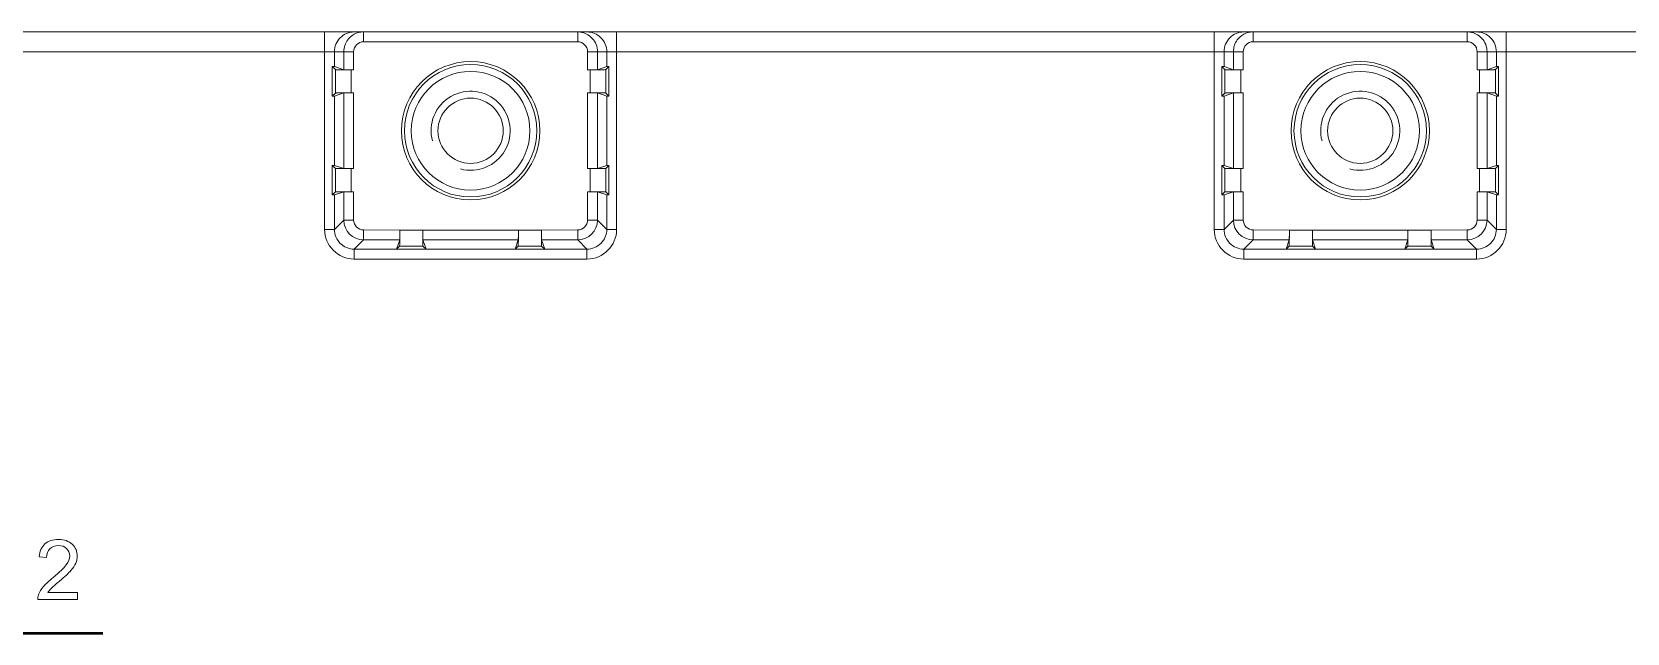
# Model space of a CAD drawing. Header units: millimetres. Extents: x 33157 to 59611, y -29750 to 1750.
# Drawn here: x 54965.8 to 55046.5, y 344.3 to 374.7 of the extents above; entities that cross this region are included whole.
import ezdxf

# ---------------------------------------------------------------- set-up
doc = ezdxf.new("R2010")
doc.units = ezdxf.units.MM
doc.layers.add('layer 1', color=7, linetype='Continuous', lineweight=18)

msp = doc.modelspace()

# ---------------------------------------------------------------- linework, layer by layer
at = {"layer": 'layer 1', "lineweight": 9}
for p, q in [((54980.618, 374.666), (54980.618, 364.678)), ((54982.59, 374.666), (54982.59, 374.166)), ((54993.42, 374.666), (54993.42, 374.166)), ((54995.392, 374.666), (54995.392, 364.678)), ((55025.618, 374.666), (55025.618, 364.678)), ((55027.59, 374.666), (55027.59, 374.166)), ((55038.42, 374.666), (55038.42, 374.166)), ((55040.392, 374.666), (55040.392, 364.678)), ((54981.118, 373.666), (54981.118, 372.912)), ((54981.59, 373.666), (54981.59, 372.754)), ((54982.089, 373.666), (54982.089, 372.75)), ((54993.92, 373.666), (54993.92, 372.75)), ((54994.42, 373.666), (54994.42, 372.754)), ((54994.892, 373.666), (54994.892, 372.912)), ((55026.118, 373.666), (55026.118, 372.912)), ((55026.59, 373.666), (55026.59, 372.754)), ((55027.089, 373.666), (55027.089, 372.75)), ((55038.92, 373.666), (55038.92, 372.75)), ((55039.42, 373.666), (55039.42, 372.754)), ((55039.892, 373.666), (55039.892, 372.912)), ((54981.006, 372.914), (54981.006, 371.418)), ((54995.003, 372.914), (54995.003, 371.418)), ((55026.006, 372.914), (55026.006, 371.418)), ((55040.003, 372.914), (55040.003, 371.418)), ((54981.164, 372.757), (54981.164, 371.575)), ((54981.964, 372.75), (54981.964, 371.582)), ((54994.046, 372.75), (54994.046, 371.582)), ((54994.846, 372.757), (54994.846, 371.575)), ((55026.164, 372.757), (55026.164, 371.575)), ((55026.964, 372.75), (55026.964, 371.582)), ((55039.046, 372.75), (55039.046, 371.582)), ((55039.846, 372.757), (55039.846, 371.575)), ((54981.118, 371.42), (54981.118, 367.912)), ((54981.59, 371.578), (54981.59, 367.754)), ((54982.089, 371.582), (54982.089, 367.75)), ((54993.92, 371.582), (54993.92, 367.75)), ((54994.42, 371.578), (54994.42, 367.754)), ((54994.892, 371.42), (54994.892, 367.912)), ((55026.118, 371.42), (55026.118, 367.912)), ((55026.59, 371.578), (55026.59, 367.754)), ((55027.089, 371.582), (55027.089, 367.75)), ((55038.92, 371.582), (55038.92, 367.75)), ((55039.42, 371.578), (55039.42, 367.754)), ((55039.892, 371.42), (55039.892, 367.912)), ((54981.006, 367.914), (54981.006, 366.418)), ((54981.164, 367.757), (54981.164, 366.575)), ((54981.964, 367.75), (54981.964, 366.582)), ((54994.046, 367.75), (54994.046, 366.582)), ((54994.846, 367.757), (54994.846, 366.575)), ((54995.003, 367.914), (54995.003, 366.418)), ((55026.006, 367.914), (55026.006, 366.418)), ((55026.164, 367.757), (55026.164, 366.575)), ((55026.964, 367.75), (55026.964, 366.582)), ((55039.046, 367.75), (55039.046, 366.582)), ((55039.846, 367.757), (55039.846, 366.575)), ((55040.003, 367.914), (55040.003, 366.418)), ((54981.118, 366.42), (54981.118, 364.678)), ((54981.59, 366.578), (54981.59, 365.15)), ((54982.089, 366.582), (54982.089, 365.15)), ((54993.92, 366.582), (54993.92, 365.15)), ((54994.42, 366.578), (54994.42, 365.15)), ((54994.892, 366.42), (54994.892, 364.678)), ((55026.118, 366.42), (55026.118, 364.678)), ((55026.59, 366.578), (55026.59, 365.15)), ((55027.089, 366.582), (55027.089, 365.15)), ((55038.92, 366.582), (55038.92, 365.15)), ((55039.42, 366.578), (55039.42, 365.15)), ((55039.892, 366.42), (55039.892, 364.678)), ((54982.589, 364.651), (54982.589, 364.151)), ((54993.42, 364.651), (54993.42, 364.151)), ((55027.589, 364.651), (55027.589, 364.151)), ((55038.42, 364.651), (55038.42, 364.151)), ((54982.117, 363.679), (54982.117, 363.179)), ((54993.892, 363.679), (54993.892, 363.179)), ((55027.117, 363.679), (55027.117, 363.179)), ((55038.892, 363.679), (55038.892, 363.179))]:
    msp.add_line(p, q, dxfattribs=at)
for points in [[(54903.505, 374.666), (54903.505, 374.666), (55189.504, 374.666), (55189.504, 374.666)], [(54982.117, 374.666), (54981.852, 374.666), (54981.598, 374.561), (54981.41, 374.373)], [(54982.33, 374.632), (54982.179, 374.591), (54982.034, 374.512), (54981.917, 374.406)], [(54982.59, 374.666), (54982.502, 374.666), (54982.415, 374.654), (54982.33, 374.632)], [(54993.475, 374.665), (54993.456, 374.666), (54993.438, 374.666), (54993.42, 374.666)], [(54993.637, 374.642), (54993.584, 374.654), (54993.529, 374.662), (54993.475, 374.665)], [(54994.018, 374.467), (54993.906, 374.551), (54993.773, 374.612), (54993.637, 374.642)], [(54994.599, 374.373), (54994.412, 374.561), (54994.158, 374.666), (54993.892, 374.666)], [(54994.16, 374.338), (54994.117, 374.386), (54994.07, 374.429), (54994.018, 374.467)], [(55027.117, 374.666), (55026.852, 374.666), (55026.598, 374.561), (55026.41, 374.373)], [(55027.33, 374.632), (55027.179, 374.591), (55027.034, 374.512), (55026.917, 374.406)], [(55027.59, 374.666), (55027.502, 374.666), (55027.415, 374.654), (55027.33, 374.632)], [(55038.475, 374.665), (55038.456, 374.666), (55038.438, 374.666), (55038.42, 374.666)], [(55038.637, 374.642), (55038.584, 374.654), (55038.529, 374.662), (55038.475, 374.665)], [(55039.018, 374.467), (55038.906, 374.551), (55038.773, 374.612), (55038.637, 374.642)], [(55039.599, 374.373), (55039.412, 374.561), (55039.158, 374.666), (55038.892, 374.666)], [(55039.16, 374.338), (55039.117, 374.386), (55039.07, 374.429), (55039.018, 374.467)], [(54939.92, 373.666), (54939.92, 373.666), (54982.089, 373.666), (54982.089, 373.666)], [(54981.41, 374.373), (54981.223, 374.186), (54981.118, 373.931), (54981.118, 373.666)], [(54981.788, 374.264), (54981.663, 374.096), (54981.59, 373.876), (54981.59, 373.666)], [(54981.917, 374.406), (54981.87, 374.363), (54981.827, 374.316), (54981.788, 374.264)], [(54982.59, 374.166), (54982.313, 374.166), (54982.089, 373.942), (54982.089, 373.666)], [(54993.42, 374.166), (54993.42, 374.166), (54982.59, 374.166), (54982.59, 374.166)], [(54993.92, 373.666), (54993.92, 373.942), (54993.696, 374.166), (54993.42, 374.166)], [(54993.92, 373.666), (54993.92, 373.666), (55027.089, 373.666), (55027.089, 373.666)], [(54994.42, 373.666), (54994.42, 373.915), (54994.327, 374.154), (54994.16, 374.338)], [(54994.892, 373.666), (54994.892, 373.931), (54994.787, 374.186), (54994.599, 374.373)], [(55026.41, 374.373), (55026.223, 374.186), (55026.118, 373.931), (55026.118, 373.666)], [(55026.788, 374.264), (55026.663, 374.096), (55026.59, 373.876), (55026.59, 373.666)], [(55026.917, 374.406), (55026.87, 374.363), (55026.827, 374.316), (55026.788, 374.264)], [(55027.59, 374.166), (55027.313, 374.166), (55027.089, 373.942), (55027.089, 373.666)], [(55038.42, 374.166), (55038.42, 374.166), (55027.59, 374.166), (55027.59, 374.166)], [(55038.92, 373.666), (55038.92, 373.942), (55038.696, 374.166), (55038.42, 374.166)], [(55038.92, 373.666), (55038.92, 373.666), (55072.089, 373.666), (55072.089, 373.666)], [(55039.42, 373.666), (55039.42, 373.915), (55039.327, 374.154), (55039.16, 374.338)], [(55039.892, 373.666), (55039.892, 373.931), (55039.787, 374.186), (55039.599, 374.373)], [(54981.164, 372.757), (54981.164, 372.757), (54981.006, 372.914), (54981.006, 372.914)], [(54981.118, 372.912), (54981.115, 372.913), (54981.076, 372.914), (54981.006, 372.914)], [(54981.118, 372.912), (54981.118, 372.912), (54981.59, 372.754), (54981.59, 372.754)], [(54994.892, 372.912), (54994.892, 372.912), (54994.42, 372.754), (54994.42, 372.754)], [(54994.846, 372.757), (54994.846, 372.757), (54995.003, 372.914), (54995.003, 372.914)], [(54995.003, 372.914), (54994.934, 372.914), (54994.895, 372.913), (54994.892, 372.912)], [(55026.164, 372.757), (55026.164, 372.757), (55026.006, 372.914), (55026.006, 372.914)], [(55026.118, 372.912), (55026.115, 372.913), (55026.076, 372.914), (55026.006, 372.914)], [(55026.118, 372.912), (55026.118, 372.912), (55026.59, 372.754), (55026.59, 372.754)], [(55039.892, 372.912), (55039.892, 372.912), (55039.42, 372.754), (55039.42, 372.754)], [(55039.846, 372.757), (55039.846, 372.757), (55040.003, 372.914), (55040.003, 372.914)], [(55040.003, 372.914), (55039.934, 372.914), (55039.895, 372.913), (55039.892, 372.912)], [(54981.164, 372.757), (54981.168, 372.753), (54981.525, 372.75), (54981.964, 372.75)], [(54981.59, 372.754), (54981.597, 372.752), (54981.818, 372.75), (54982.089, 372.75)], [(54982.089, 372.75), (54982.089, 372.75), (54981.964, 372.75), (54981.964, 372.75)], [(54993.92, 372.75), (54993.92, 372.75), (54994.046, 372.75), (54994.046, 372.75)], [(55026.164, 372.757), (55026.168, 372.753), (55026.525, 372.75), (55026.964, 372.75)], [(55026.59, 372.754), (55026.597, 372.752), (55026.818, 372.75), (55027.089, 372.75)], [(55027.089, 372.75), (55027.089, 372.75), (55026.964, 372.75), (55026.964, 372.75)], [(55038.92, 372.75), (55038.92, 372.75), (55039.046, 372.75), (55039.046, 372.75)], [(54981.164, 371.575), (54981.164, 371.575), (54981.006, 371.418), (54981.006, 371.418)], [(54981.006, 371.418), (54981.076, 371.418), (54981.115, 371.419), (54981.118, 371.42)], [(54981.118, 371.42), (54981.118, 371.42), (54981.59, 371.578), (54981.59, 371.578)], [(54982.089, 371.582), (54982.089, 371.582), (54981.964, 371.582), (54981.964, 371.582)], [(54993.92, 371.582), (54993.92, 371.582), (54994.046, 371.582), (54994.046, 371.582)], [(54994.42, 371.578), (54994.413, 371.58), (54994.191, 371.582), (54993.92, 371.582)], [(54994.846, 371.575), (54994.842, 371.579), (54994.485, 371.582), (54994.046, 371.582)], [(54994.892, 371.42), (54994.892, 371.42), (54994.42, 371.578), (54994.42, 371.578)], [(54994.846, 371.575), (54994.846, 371.575), (54995.003, 371.418), (54995.003, 371.418)], [(54994.892, 371.42), (54994.895, 371.419), (54994.934, 371.418), (54995.003, 371.418)], [(55026.164, 371.575), (55026.164, 371.575), (55026.006, 371.418), (55026.006, 371.418)], [(55026.006, 371.418), (55026.076, 371.418), (55026.115, 371.419), (55026.118, 371.42)], [(55026.118, 371.42), (55026.118, 371.42), (55026.59, 371.578), (55026.59, 371.578)], [(55027.089, 371.582), (55027.089, 371.582), (55026.964, 371.582), (55026.964, 371.582)], [(55038.92, 371.582), (55038.92, 371.582), (55039.046, 371.582), (55039.046, 371.582)], [(55039.42, 371.578), (55039.413, 371.58), (55039.191, 371.582), (55038.92, 371.582)], [(55039.846, 371.575), (55039.842, 371.579), (55039.485, 371.582), (55039.046, 371.582)], [(55039.892, 371.42), (55039.892, 371.42), (55039.42, 371.578), (55039.42, 371.578)], [(55039.846, 371.575), (55039.846, 371.575), (55040.003, 371.418), (55040.003, 371.418)], [(55039.892, 371.42), (55039.895, 371.419), (55039.934, 371.418), (55040.003, 371.418)], [(54981.164, 367.757), (54981.164, 367.757), (54981.006, 367.914), (54981.006, 367.914)], [(54981.118, 367.912), (54981.115, 367.913), (54981.076, 367.914), (54981.006, 367.914)], [(54981.118, 367.912), (54981.118, 367.912), (54981.59, 367.754), (54981.59, 367.754)], [(54981.164, 367.757), (54981.168, 367.753), (54981.525, 367.75), (54981.964, 367.75)], [(54981.59, 367.754), (54981.597, 367.752), (54981.818, 367.75), (54982.089, 367.75)], [(54982.089, 367.75), (54982.089, 367.75), (54981.964, 367.75), (54981.964, 367.75)], [(54993.92, 367.75), (54993.92, 367.75), (54994.046, 367.75), (54994.046, 367.75)], [(54994.892, 367.912), (54994.892, 367.912), (54994.42, 367.754), (54994.42, 367.754)], [(54994.846, 367.757), (54994.846, 367.757), (54995.003, 367.914), (54995.003, 367.914)], [(54995.003, 367.914), (54994.934, 367.914), (54994.895, 367.913), (54994.892, 367.912)], [(55026.164, 367.757), (55026.164, 367.757), (55026.006, 367.914), (55026.006, 367.914)], [(55026.118, 367.912), (55026.115, 367.913), (55026.076, 367.914), (55026.006, 367.914)], [(55026.118, 367.912), (55026.118, 367.912), (55026.59, 367.754), (55026.59, 367.754)], [(55026.164, 367.757), (55026.168, 367.753), (55026.525, 367.75), (55026.964, 367.75)], [(55026.59, 367.754), (55026.597, 367.752), (55026.818, 367.75), (55027.089, 367.75)], [(55027.089, 367.75), (55027.089, 367.75), (55026.964, 367.75), (55026.964, 367.75)], [(55038.92, 367.75), (55038.92, 367.75), (55039.046, 367.75), (55039.046, 367.75)], [(55039.892, 367.912), (55039.892, 367.912), (55039.42, 367.754), (55039.42, 367.754)], [(55039.846, 367.757), (55039.846, 367.757), (55040.003, 367.914), (55040.003, 367.914)], [(55040.003, 367.914), (55039.934, 367.914), (55039.895, 367.913), (55039.892, 367.912)], [(54981.164, 366.575), (54981.164, 366.575), (54981.006, 366.418), (54981.006, 366.418)], [(54981.006, 366.418), (54981.076, 366.418), (54981.115, 366.419), (54981.118, 366.42)], [(54981.118, 366.42), (54981.118, 366.42), (54981.59, 366.578), (54981.59, 366.578)], [(54982.089, 366.582), (54982.089, 366.582), (54981.964, 366.582), (54981.964, 366.582)], [(54993.92, 366.582), (54993.92, 366.582), (54994.046, 366.582), (54994.046, 366.582)], [(54994.42, 366.578), (54994.413, 366.58), (54994.191, 366.582), (54993.92, 366.582)], [(54994.846, 366.575), (54994.842, 366.579), (54994.485, 366.582), (54994.046, 366.582)], [(54994.892, 366.42), (54994.892, 366.42), (54994.42, 366.578), (54994.42, 366.578)], [(54994.846, 366.575), (54994.846, 366.575), (54995.003, 366.418), (54995.003, 366.418)], [(54994.892, 366.42), (54994.895, 366.419), (54994.934, 366.418), (54995.003, 366.418)], [(55026.164, 366.575), (55026.164, 366.575), (55026.006, 366.418), (55026.006, 366.418)], [(55026.006, 366.418), (55026.076, 366.418), (55026.115, 366.419), (55026.118, 366.42)], [(55026.118, 366.42), (55026.118, 366.42), (55026.59, 366.578), (55026.59, 366.578)], [(55027.089, 366.582), (55027.089, 366.582), (55026.964, 366.582), (55026.964, 366.582)], [(55038.92, 366.582), (55038.92, 366.582), (55039.046, 366.582), (55039.046, 366.582)], [(55039.42, 366.578), (55039.413, 366.58), (55039.191, 366.582), (55038.92, 366.582)], [(55039.846, 366.575), (55039.842, 366.579), (55039.485, 366.582), (55039.046, 366.582)], [(55039.892, 366.42), (55039.892, 366.42), (55039.42, 366.578), (55039.42, 366.578)], [(55039.846, 366.575), (55039.846, 366.575), (55040.003, 366.418), (55040.003, 366.418)], [(55039.892, 366.42), (55039.895, 366.419), (55039.934, 366.418), (55040.003, 366.418)], [(54981.59, 365.15), (54981.59, 365.15), (54981.118, 364.678), (54981.118, 364.678)], [(54982.089, 365.15), (54982.089, 365.15), (54981.59, 365.15), (54981.59, 365.15)], [(54981.59, 365.15), (54981.59, 364.598), (54982.037, 364.151), (54982.589, 364.151)], [(54993.42, 364.151), (54993.972, 364.151), (54994.42, 364.598), (54994.42, 365.15)], [(54993.92, 365.15), (54993.92, 365.15), (54994.42, 365.15), (54994.42, 365.15)], [(54994.42, 365.15), (54994.42, 365.15), (54994.892, 364.678), (54994.892, 364.678)], [(55026.59, 365.15), (55026.59, 365.15), (55026.118, 364.678), (55026.118, 364.678)], [(55027.089, 365.15), (55027.089, 365.15), (55026.59, 365.15), (55026.59, 365.15)], [(55026.59, 365.15), (55026.59, 364.598), (55027.037, 364.151), (55027.589, 364.151)], [(55038.42, 364.151), (55038.972, 364.151), (55039.42, 364.598), (55039.42, 365.15)], [(55038.92, 365.15), (55038.92, 365.15), (55039.42, 365.15), (55039.42, 365.15)], [(55039.42, 365.15), (55039.42, 365.15), (55039.892, 364.678), (55039.892, 364.678)], [(54980.618, 364.678), (54980.618, 364.678), (54981.118, 364.678), (54981.118, 364.678)], [(54980.618, 364.678), (54980.618, 363.85), (54981.289, 363.179), (54982.117, 363.179)], [(54982.589, 364.151), (54982.589, 364.151), (54982.117, 363.679), (54982.117, 363.679)], [(54982.589, 364.651), (54982.589, 364.651), (54984.421, 364.638), (54984.421, 364.638)], [(54982.589, 364.151), (54982.589, 364.151), (54984.416, 364.151), (54984.416, 364.151)], [(54984.259, 363.679), (54984.259, 363.679), (54984.416, 364.151), (54984.416, 364.151)], [(54984.421, 364.638), (54984.421, 364.638), (54991.589, 364.638), (54991.589, 364.638)], [(54985.593, 364.151), (54985.593, 364.151), (54990.416, 364.151), (54990.416, 364.151)], [(54985.751, 363.679), (54985.751, 363.679), (54985.593, 364.151), (54985.593, 364.151)], [(54990.259, 363.679), (54990.259, 363.679), (54990.416, 364.151), (54990.416, 364.151)], [(54991.589, 364.638), (54991.589, 364.638), (54993.42, 364.651), (54993.42, 364.651)], [(54991.593, 364.151), (54991.593, 364.151), (54993.42, 364.151), (54993.42, 364.151)], [(54991.751, 363.679), (54991.751, 363.679), (54991.593, 364.151), (54991.593, 364.151)], [(54993.42, 364.151), (54993.42, 364.151), (54993.892, 363.679), (54993.892, 363.679)], [(54993.892, 363.179), (54994.721, 363.179), (54995.392, 363.85), (54995.392, 364.678)], [(54995.392, 364.678), (54995.392, 364.678), (54994.892, 364.678), (54994.892, 364.678)], [(55025.618, 364.678), (55025.618, 364.678), (55026.118, 364.678), (55026.118, 364.678)], [(55025.618, 364.678), (55025.618, 363.85), (55026.289, 363.179), (55027.117, 363.179)], [(55027.589, 364.151), (55027.589, 364.151), (55027.117, 363.679), (55027.117, 363.679)], [(55027.589, 364.651), (55027.589, 364.651), (55029.421, 364.638), (55029.421, 364.638)], [(55027.589, 364.151), (55027.589, 364.151), (55029.416, 364.151), (55029.416, 364.151)], [(55029.259, 363.679), (55029.259, 363.679), (55029.416, 364.151), (55029.416, 364.151)], [(55029.421, 364.638), (55029.421, 364.638), (55036.589, 364.638), (55036.589, 364.638)], [(55030.593, 364.151), (55030.593, 364.151), (55035.416, 364.151), (55035.416, 364.151)], [(55030.751, 363.679), (55030.751, 363.679), (55030.593, 364.151), (55030.593, 364.151)], [(55035.259, 363.679), (55035.259, 363.679), (55035.416, 364.151), (55035.416, 364.151)], [(55036.589, 364.638), (55036.589, 364.638), (55038.42, 364.651), (55038.42, 364.651)], [(55036.593, 364.151), (55036.593, 364.151), (55038.42, 364.151), (55038.42, 364.151)], [(55036.751, 363.679), (55036.751, 363.679), (55036.593, 364.151), (55036.593, 364.151)], [(55038.42, 364.151), (55038.42, 364.151), (55038.892, 363.679), (55038.892, 363.679)], [(55038.892, 363.179), (55039.721, 363.179), (55040.392, 363.85), (55040.392, 364.678)], [(55040.392, 364.678), (55040.392, 364.678), (55039.892, 364.678), (55039.892, 364.678)], [(54982.117, 363.179), (54982.117, 363.179), (54993.892, 363.179), (54993.892, 363.179)], [(54982.117, 363.679), (54982.117, 363.679), (54984.259, 363.679), (54984.259, 363.679)], [(54984.258, 363.67), (54984.258, 363.67), (54985.751, 363.67), (54985.751, 363.67)], [(54984.414, 363.825), (54984.414, 363.825), (54984.258, 363.67), (54984.258, 363.67)], [(54984.414, 363.825), (54984.414, 363.825), (54985.596, 363.825), (54985.596, 363.825)], [(54985.596, 363.825), (54985.596, 363.825), (54985.751, 363.675), (54985.751, 363.675)], [(54985.751, 363.679), (54985.751, 363.679), (54990.259, 363.679), (54990.259, 363.679)], [(54985.751, 363.67), (54985.751, 363.67), (54985.751, 363.67), (54985.751, 363.67)], [(54990.258, 363.67), (54990.258, 363.67), (54991.751, 363.67), (54991.751, 363.67)], [(54990.414, 363.825), (54990.414, 363.825), (54990.258, 363.67), (54990.258, 363.67)], [(54990.414, 363.825), (54990.414, 363.825), (54991.596, 363.825), (54991.596, 363.825)], [(54991.596, 363.825), (54991.596, 363.825), (54991.751, 363.675), (54991.751, 363.675)], [(54991.751, 363.679), (54991.751, 363.679), (54993.892, 363.679), (54993.892, 363.679)], [(54991.751, 363.67), (54991.751, 363.67), (54991.751, 363.67), (54991.751, 363.67)], [(55027.117, 363.179), (55027.117, 363.179), (55038.892, 363.179), (55038.892, 363.179)], [(55027.117, 363.679), (55027.117, 363.679), (55029.259, 363.679), (55029.259, 363.679)], [(55029.258, 363.67), (55029.258, 363.67), (55030.751, 363.67), (55030.751, 363.67)], [(55029.414, 363.825), (55029.414, 363.825), (55029.258, 363.67), (55029.258, 363.67)], [(55029.414, 363.825), (55029.414, 363.825), (55030.596, 363.825), (55030.596, 363.825)], [(55030.596, 363.825), (55030.596, 363.825), (55030.751, 363.675), (55030.751, 363.675)], [(55030.751, 363.679), (55030.751, 363.679), (55035.259, 363.679), (55035.259, 363.679)], [(55030.751, 363.67), (55030.751, 363.67), (55030.751, 363.67), (55030.751, 363.67)], [(55035.258, 363.67), (55035.258, 363.67), (55036.751, 363.67), (55036.751, 363.67)], [(55035.414, 363.825), (55035.414, 363.825), (55035.258, 363.67), (55035.258, 363.67)], [(55035.414, 363.825), (55035.414, 363.825), (55036.596, 363.825), (55036.596, 363.825)], [(55036.596, 363.825), (55036.596, 363.825), (55036.751, 363.675), (55036.751, 363.675)], [(55036.751, 363.679), (55036.751, 363.679), (55038.892, 363.679), (55038.892, 363.679)], [(55036.751, 363.67), (55036.751, 363.67), (55036.751, 363.67), (55036.751, 363.67)]]:
    msp.add_open_spline(points, degree=3, dxfattribs=at)
for points, knots in [([(54991.505, 369.666), (54991.505, 371.599), (54989.938, 373.166), (54988.005, 373.166), (54986.072, 373.166), (54984.505, 371.599), (54984.505, 369.666), (54984.505, 367.733), (54986.072, 366.166), (54988.005, 366.166), (54989.938, 366.166), (54991.505, 367.733), (54991.505, 369.666)], [0, 0, 0, 0, 151671.598814, 151671.598814, 151671.598814, 303343.197627, 303343.197627, 303343.197627, 455014.796441, 455014.796441, 455014.796441, 606686.395254, 606686.395254, 606686.395254, 606686.395254]), ([(54991.355, 369.666), (54991.355, 371.516), (54989.855, 373.016), (54988.005, 373.016), (54986.155, 373.016), (54984.655, 371.516), (54984.655, 369.666), (54984.655, 367.816), (54986.155, 366.316), (54988.005, 366.316), (54989.855, 366.316), (54991.355, 367.816), (54991.355, 369.666)], [0, 0, 0, 0, 151672.167367, 151672.167367, 151672.167367, 303344.334734, 303344.334734, 303344.334734, 455016.502102, 455016.502102, 455016.502102, 606688.669469, 606688.669469, 606688.669469, 606688.669469]), ([(55036.505, 369.666), (55036.505, 371.599), (55034.938, 373.166), (55033.005, 373.166), (55031.072, 373.166), (55029.505, 371.599), (55029.505, 369.666), (55029.505, 367.733), (55031.072, 366.166), (55033.005, 366.166), (55034.938, 366.166), (55036.505, 367.733), (55036.505, 369.666)], [0, 0, 0, 0, 151796.146325, 151796.146325, 151796.146325, 303592.292649, 303592.292649, 303592.292649, 455388.438974, 455388.438974, 455388.438974, 607184.585298, 607184.585298, 607184.585298, 607184.585298]), ([(55036.355, 369.666), (55036.355, 371.516), (55034.855, 373.016), (55033.005, 373.016), (55031.155, 373.016), (55029.655, 371.516), (55029.655, 369.666), (55029.655, 367.816), (55031.155, 366.316), (55033.005, 366.316), (55034.855, 366.316), (55036.355, 367.816), (55036.355, 369.666)], [0, 0, 0, 0, 151796.714878, 151796.714878, 151796.714878, 303593.429755, 303593.429755, 303593.429755, 455390.144633, 455390.144633, 455390.144633, 607186.85951, 607186.85951, 607186.85951, 607186.85951]), ([(54991.005, 369.666), (54991.005, 371.323), (54989.662, 372.666), (54988.005, 372.666), (54986.348, 372.666), (54985.005, 371.323), (54985.005, 369.666), (54985.005, 368.009), (54986.348, 366.666), (54988.005, 366.666), (54989.662, 366.666), (54991.005, 368.009), (54991.005, 369.666)], [0, 0, 0, 0, 151673.49404, 151673.49404, 151673.49404, 303346.98808, 303346.98808, 303346.98808, 455020.48212, 455020.48212, 455020.48212, 606693.97616, 606693.97616, 606693.97616, 606693.97616]), ([(54994.018, 372.75), (54994.122, 372.75), (54994.227, 372.75), (54994.331, 372.751), (54994.378, 372.751), (54994.426, 372.751), (54994.473, 372.751), (54994.515, 372.751), (54994.557, 372.752), (54994.599, 372.752), (54994.633, 372.753), (54994.668, 372.753), (54994.703, 372.753), (54994.729, 372.753), (54994.755, 372.752), (54994.78, 372.754), (54994.796, 372.756), (54994.811, 372.759), (54994.829, 372.756), (54994.835, 372.755), (54994.842, 372.753), (54994.846, 372.757)], [0, 0, 0, 0, 143419.760359, 143419.760359, 143419.760359, 286839.520718, 286839.520718, 286839.520718, 430259.281077, 430259.281077, 430259.281077, 573679.041436, 573679.041436, 573679.041436, 717098.801795, 717098.801795, 717098.801795, 860518.562154, 860518.562154, 860518.562154, 1003938.322513, 1003938.322513, 1003938.322513, 1003938.322513]), ([(54994.018, 372.75), (54994.069, 372.75), (54994.12, 372.751), (54994.172, 372.751), (54994.215, 372.751), (54994.258, 372.75), (54994.301, 372.752), (54994.329, 372.753), (54994.358, 372.755), (54994.387, 372.753), (54994.398, 372.752), (54994.41, 372.751), (54994.42, 372.754)], [0, 0, 0, 0, 151697.643838, 151697.643838, 151697.643838, 303395.287676, 303395.287676, 303395.287676, 455092.931514, 455092.931514, 455092.931514, 606790.575352, 606790.575352, 606790.575352, 606790.575352]), ([(55036.005, 369.666), (55036.005, 371.323), (55034.662, 372.666), (55033.005, 372.666), (55031.348, 372.666), (55030.005, 371.323), (55030.005, 369.666), (55030.005, 368.009), (55031.348, 366.666), (55033.005, 366.666), (55034.662, 366.666), (55036.005, 368.009), (55036.005, 369.666)], [0, 0, 0, 0, 151798.041549, 151798.041549, 151798.041549, 303596.083098, 303596.083098, 303596.083098, 455394.124647, 455394.124647, 455394.124647, 607192.166196, 607192.166196, 607192.166196, 607192.166196]), ([(55039.018, 372.75), (55039.122, 372.75), (55039.227, 372.75), (55039.331, 372.751), (55039.378, 372.751), (55039.426, 372.751), (55039.473, 372.751), (55039.515, 372.751), (55039.557, 372.752), (55039.599, 372.752), (55039.633, 372.753), (55039.668, 372.753), (55039.703, 372.753), (55039.729, 372.753), (55039.755, 372.752), (55039.78, 372.754), (55039.796, 372.756), (55039.811, 372.759), (55039.829, 372.756), (55039.835, 372.755), (55039.842, 372.753), (55039.846, 372.757)], [0, 0, 0, 0, 143537.489464, 143537.489464, 143537.489464, 287074.978928, 287074.978928, 287074.978928, 430612.468392, 430612.468392, 430612.468392, 574149.957857, 574149.957857, 574149.957857, 717687.447321, 717687.447321, 717687.447321, 861224.936785, 861224.936785, 861224.936785, 1004762.426249, 1004762.426249, 1004762.426249, 1004762.426249]), ([(55039.018, 372.75), (55039.069, 372.75), (55039.12, 372.751), (55039.172, 372.751), (55039.215, 372.751), (55039.258, 372.75), (55039.301, 372.752), (55039.329, 372.753), (55039.358, 372.755), (55039.387, 372.753), (55039.398, 372.752), (55039.41, 372.751), (55039.42, 372.754)], [0, 0, 0, 0, 151822.191301, 151822.191301, 151822.191301, 303644.382601, 303644.382601, 303644.382601, 455466.573902, 455466.573902, 455466.573902, 607288.765203, 607288.765203, 607288.765203, 607288.765203]), ([(54981.991, 371.582), (54981.887, 371.582), (54981.783, 371.582), (54981.679, 371.581), (54981.631, 371.581), (54981.584, 371.581), (54981.536, 371.581), (54981.494, 371.581), (54981.452, 371.58), (54981.411, 371.58), (54981.376, 371.579), (54981.342, 371.579), (54981.307, 371.579), (54981.281, 371.579), (54981.254, 371.58), (54981.229, 371.578), (54981.214, 371.576), (54981.199, 371.573), (54981.181, 371.576), (54981.175, 371.577), (54981.168, 371.579), (54981.164, 371.575)], [0, 0, 0, 0, 143386.974791, 143386.974791, 143386.974791, 286773.949582, 286773.949582, 286773.949582, 430160.924373, 430160.924373, 430160.924373, 573547.899165, 573547.899165, 573547.899165, 716934.873956, 716934.873956, 716934.873956, 860321.848747, 860321.848747, 860321.848747, 1003708.823538, 1003708.823538, 1003708.823538, 1003708.823538]), ([(54981.991, 371.582), (54981.94, 371.582), (54981.889, 371.581), (54981.838, 371.581), (54981.795, 371.581), (54981.752, 371.582), (54981.709, 371.58), (54981.68, 371.579), (54981.652, 371.577), (54981.622, 371.579), (54981.611, 371.58), (54981.6, 371.581), (54981.59, 371.578)], [0, 0, 0, 0, 151664.662109, 151664.662109, 151664.662109, 303329.324218, 303329.324218, 303329.324218, 454993.986327, 454993.986327, 454993.986327, 606658.648436, 606658.648436, 606658.648436, 606658.648436]), ([(54987.487, 367.734), (54988.362, 367.5), (54989.284, 367.882), (54989.737, 368.666), (54990.189, 369.45), (54990.059, 370.44), (54989.419, 371.08), (54988.779, 371.72), (54987.789, 371.851), (54987.005, 371.398), (54986.221, 370.945), (54985.839, 370.023), (54986.073, 369.148)], [0, 0, 0, 0, 151680.87212, 151680.87212, 151680.87212, 303361.74424, 303361.74424, 303361.74424, 455042.61636, 455042.61636, 455042.61636, 606723.488481, 606723.488481, 606723.488481, 606723.488481]), ([(54989.655, 369.666), (54989.655, 370.577), (54988.916, 371.316), (54988.005, 371.316), (54987.094, 371.316), (54986.355, 370.577), (54986.355, 369.666), (54986.355, 368.755), (54987.094, 368.016), (54988.005, 368.016), (54988.916, 368.016), (54989.655, 368.755), (54989.655, 369.666)], [0, 0, 0, 0, 151678.611509, 151678.611509, 151678.611509, 303357.223018, 303357.223018, 303357.223018, 455035.834527, 455035.834527, 455035.834527, 606714.446037, 606714.446037, 606714.446037, 606714.446037]), ([(55026.991, 371.582), (55026.887, 371.582), (55026.783, 371.582), (55026.679, 371.581), (55026.631, 371.581), (55026.584, 371.581), (55026.536, 371.581), (55026.494, 371.581), (55026.452, 371.58), (55026.411, 371.58), (55026.376, 371.579), (55026.342, 371.579), (55026.307, 371.579), (55026.281, 371.579), (55026.254, 371.58), (55026.229, 371.578), (55026.214, 371.576), (55026.199, 371.573), (55026.181, 371.576), (55026.175, 371.577), (55026.168, 371.579), (55026.164, 371.575)], [0, 0, 0, 0, 143504.703907, 143504.703907, 143504.703907, 287009.407814, 287009.407814, 287009.407814, 430514.111721, 430514.111721, 430514.111721, 574018.815628, 574018.815628, 574018.815628, 717523.519535, 717523.519535, 717523.519535, 861028.223442, 861028.223442, 861028.223442, 1004532.927349, 1004532.927349, 1004532.927349, 1004532.927349]), ([(55026.991, 371.582), (55026.94, 371.582), (55026.889, 371.581), (55026.838, 371.581), (55026.795, 371.581), (55026.752, 371.582), (55026.709, 371.58), (55026.68, 371.579), (55026.652, 371.577), (55026.622, 371.579), (55026.611, 371.58), (55026.6, 371.581), (55026.59, 371.578)], [0, 0, 0, 0, 151789.209583, 151789.209583, 151789.209583, 303578.419167, 303578.419167, 303578.419167, 455367.62875, 455367.62875, 455367.62875, 607156.838333, 607156.838333, 607156.838333, 607156.838333]), ([(55032.487, 367.734), (55033.362, 367.5), (55034.284, 367.882), (55034.737, 368.666), (55035.189, 369.45), (55035.059, 370.44), (55034.419, 371.08), (55033.779, 371.72), (55032.789, 371.851), (55032.005, 371.398), (55031.221, 370.945), (55030.839, 370.023), (55031.073, 369.148)], [0, 0, 0, 0, 151805.41962, 151805.41962, 151805.41962, 303610.839239, 303610.839239, 303610.839239, 455416.258859, 455416.258859, 455416.258859, 607221.678479, 607221.678479, 607221.678479, 607221.678479]), ([(55034.655, 369.666), (55034.655, 370.577), (55033.916, 371.316), (55033.005, 371.316), (55032.094, 371.316), (55031.355, 370.577), (55031.355, 369.666), (55031.355, 368.755), (55032.094, 368.016), (55033.005, 368.016), (55033.916, 368.016), (55034.655, 368.755), (55034.655, 369.666)], [0, 0, 0, 0, 151803.159012, 151803.159012, 151803.159012, 303606.318024, 303606.318024, 303606.318024, 455409.477037, 455409.477037, 455409.477037, 607212.636049, 607212.636049, 607212.636049, 607212.636049]), ([(54994.018, 367.75), (54994.122, 367.75), (54994.227, 367.75), (54994.331, 367.751), (54994.378, 367.751), (54994.426, 367.751), (54994.473, 367.751), (54994.515, 367.751), (54994.557, 367.752), (54994.599, 367.752), (54994.633, 367.753), (54994.668, 367.753), (54994.703, 367.753), (54994.729, 367.753), (54994.755, 367.752), (54994.78, 367.754), (54994.796, 367.756), (54994.811, 367.759), (54994.829, 367.756), (54994.835, 367.755), (54994.842, 367.753), (54994.846, 367.757)], [0, 0, 0, 0, 143425.882696, 143425.882696, 143425.882696, 286851.765392, 286851.765392, 286851.765392, 430277.648088, 430277.648088, 430277.648088, 573703.530783, 573703.530783, 573703.530783, 717129.413479, 717129.413479, 717129.413479, 860555.296175, 860555.296175, 860555.296175, 1003981.178871, 1003981.178871, 1003981.178871, 1003981.178871]), ([(54994.018, 367.75), (54994.069, 367.75), (54994.12, 367.751), (54994.172, 367.751), (54994.215, 367.751), (54994.258, 367.75), (54994.301, 367.752), (54994.329, 367.753), (54994.358, 367.755), (54994.387, 367.753), (54994.398, 367.752), (54994.41, 367.751), (54994.42, 367.754)], [0, 0, 0, 0, 151704.496537, 151704.496537, 151704.496537, 303408.993074, 303408.993074, 303408.993074, 455113.489611, 455113.489611, 455113.489611, 606817.986148, 606817.986148, 606817.986148, 606817.986148]), ([(55039.018, 367.75), (55039.122, 367.75), (55039.227, 367.75), (55039.331, 367.751), (55039.378, 367.751), (55039.426, 367.751), (55039.473, 367.751), (55039.515, 367.751), (55039.557, 367.752), (55039.599, 367.752), (55039.633, 367.753), (55039.668, 367.753), (55039.703, 367.753), (55039.729, 367.753), (55039.755, 367.752), (55039.78, 367.754), (55039.796, 367.756), (55039.811, 367.759), (55039.829, 367.756), (55039.835, 367.755), (55039.842, 367.753), (55039.846, 367.757)], [0, 0, 0, 0, 143543.611851, 143543.611851, 143543.611851, 287087.223703, 287087.223703, 287087.223703, 430630.835554, 430630.835554, 430630.835554, 574174.447405, 574174.447405, 574174.447405, 717718.059256, 717718.059256, 717718.059256, 861261.671108, 861261.671108, 861261.671108, 1004805.282959, 1004805.282959, 1004805.282959, 1004805.282959]), ([(55039.018, 367.75), (55039.069, 367.75), (55039.12, 367.751), (55039.172, 367.751), (55039.215, 367.751), (55039.258, 367.75), (55039.301, 367.752), (55039.329, 367.753), (55039.358, 367.755), (55039.387, 367.753), (55039.398, 367.752), (55039.41, 367.751), (55039.42, 367.754)], [0, 0, 0, 0, 151829.044054, 151829.044054, 151829.044054, 303658.088109, 303658.088109, 303658.088109, 455487.132163, 455487.132163, 455487.132163, 607316.176217, 607316.176217, 607316.176217, 607316.176217]), ([(54981.991, 366.582), (54981.887, 366.582), (54981.783, 366.582), (54981.679, 366.581), (54981.631, 366.581), (54981.584, 366.581), (54981.536, 366.581), (54981.494, 366.581), (54981.452, 366.58), (54981.411, 366.58), (54981.376, 366.579), (54981.342, 366.579), (54981.307, 366.579), (54981.281, 366.579), (54981.254, 366.58), (54981.229, 366.578), (54981.214, 366.576), (54981.199, 366.573), (54981.181, 366.576), (54981.175, 366.577), (54981.168, 366.579), (54981.164, 366.575)], [0, 0, 0, 0, 143393.097302, 143393.097302, 143393.097302, 286786.194605, 286786.194605, 286786.194605, 430179.291907, 430179.291907, 430179.291907, 573572.38921, 573572.38921, 573572.38921, 716965.486512, 716965.486512, 716965.486512, 860358.583815, 860358.583815, 860358.583815, 1003751.681117, 1003751.681117, 1003751.681117, 1003751.681117]), ([(54981.991, 366.582), (54981.94, 366.582), (54981.889, 366.581), (54981.838, 366.581), (54981.795, 366.581), (54981.752, 366.582), (54981.709, 366.58), (54981.68, 366.579), (54981.652, 366.577), (54981.622, 366.579), (54981.611, 366.58), (54981.6, 366.581), (54981.59, 366.578)], [0, 0, 0, 0, 151671.515, 151671.515, 151671.515, 303343.030001, 303343.030001, 303343.030001, 455014.545001, 455014.545001, 455014.545001, 606686.060001, 606686.060001, 606686.060001, 606686.060001]), ([(55026.991, 366.582), (55026.887, 366.582), (55026.783, 366.582), (55026.679, 366.581), (55026.631, 366.581), (55026.584, 366.581), (55026.536, 366.581), (55026.494, 366.581), (55026.452, 366.58), (55026.411, 366.58), (55026.376, 366.579), (55026.342, 366.579), (55026.307, 366.579), (55026.281, 366.579), (55026.254, 366.58), (55026.229, 366.578), (55026.214, 366.576), (55026.199, 366.573), (55026.181, 366.576), (55026.175, 366.577), (55026.168, 366.579), (55026.164, 366.575)], [0, 0, 0, 0, 143510.826468, 143510.826468, 143510.826468, 287021.652937, 287021.652937, 287021.652937, 430532.479405, 430532.479405, 430532.479405, 574043.305873, 574043.305873, 574043.305873, 717554.132342, 717554.132342, 717554.132342, 861064.95881, 861064.95881, 861064.95881, 1004575.785278, 1004575.785278, 1004575.785278, 1004575.785278]), ([(55026.991, 366.582), (55026.94, 366.582), (55026.889, 366.581), (55026.838, 366.581), (55026.795, 366.581), (55026.752, 366.582), (55026.709, 366.58), (55026.68, 366.579), (55026.652, 366.577), (55026.622, 366.579), (55026.611, 366.58), (55026.6, 366.581), (55026.59, 366.578)], [0, 0, 0, 0, 151796.062529, 151796.062529, 151796.062529, 303592.125059, 303592.125059, 303592.125059, 455388.187588, 455388.187588, 455388.187588, 607184.250117, 607184.250117, 607184.250117, 607184.250117]), ([(54982.089, 365.15), (54982.089, 365.018), (54982.142, 364.891), (54982.236, 364.797), (54982.33, 364.703), (54982.457, 364.651), (54982.589, 364.651)], [0, 0, 0, 0, 171050.08251, 171050.08251, 171050.08251, 342100.16502, 342100.16502, 342100.16502, 342100.16502]), ([(54993.42, 364.651), (54993.553, 364.651), (54993.68, 364.703), (54993.774, 364.797), (54993.868, 364.891), (54993.92, 365.018), (54993.92, 365.15)], [0, 0, 0, 0, 171086.04295, 171086.04295, 171086.04295, 342172.085901, 342172.085901, 342172.085901, 342172.085901]), ([(55027.089, 365.15), (55027.089, 365.018), (55027.142, 364.891), (55027.236, 364.797), (55027.33, 364.703), (55027.457, 364.651), (55027.589, 364.651)], [0, 0, 0, 0, 171190.539697, 171190.539697, 171190.539697, 342381.079394, 342381.079394, 342381.079394, 342381.079394]), ([(55038.42, 364.651), (55038.553, 364.651), (55038.68, 364.703), (55038.774, 364.797), (55038.868, 364.891), (55038.92, 365.018), (55038.92, 365.15)], [0, 0, 0, 0, 171226.500138, 171226.500138, 171226.500138, 342453.000276, 342453.000276, 342453.000276, 342453.000276]), ([(54981.118, 364.678), (54981.117, 364.413), (54981.223, 364.159), (54981.41, 363.971), (54981.598, 363.784), (54981.852, 363.679), (54982.117, 363.679)], [0, 0, 0, 0, 171048.300725, 171048.300725, 171048.300725, 342096.601449, 342096.601449, 342096.601449, 342096.601449]), ([(54984.414, 363.825), (54984.418, 363.829), (54984.416, 363.836), (54984.415, 363.842), (54984.412, 363.859), (54984.415, 363.874), (54984.416, 363.889), (54984.419, 363.913), (54984.418, 363.939), (54984.418, 363.965), (54984.417, 363.999), (54984.418, 364.033), (54984.419, 364.066), (54984.419, 364.107), (54984.419, 364.148), (54984.419, 364.189), (54984.42, 364.236), (54984.42, 364.283), (54984.42, 364.329), (54984.421, 364.432), (54984.421, 364.535), (54984.421, 364.638)], [0, 0, 0, 0, 143404.510426, 143404.510426, 143404.510426, 286809.020852, 286809.020852, 286809.020852, 430213.531277, 430213.531277, 430213.531277, 573618.041703, 573618.041703, 573618.041703, 717022.552129, 717022.552129, 717022.552129, 860427.062555, 860427.062555, 860427.062555, 1003831.57298, 1003831.57298, 1003831.57298, 1003831.57298]), ([(54984.421, 364.638), (54984.421, 364.576), (54984.42, 364.515), (54984.42, 364.453), (54984.42, 364.401), (54984.421, 364.349), (54984.419, 364.297), (54984.418, 364.262), (54984.415, 364.227), (54984.418, 364.191), (54984.419, 364.178), (54984.421, 364.164), (54984.416, 364.151)], [0, 0, 0, 0, 151681.830456, 151681.830456, 151681.830456, 303363.660911, 303363.660911, 303363.660911, 455045.491367, 455045.491367, 455045.491367, 606727.321822, 606727.321822, 606727.321822, 606727.321822]), ([(54985.589, 364.638), (54985.589, 364.535), (54985.589, 364.432), (54985.589, 364.329), (54985.59, 364.283), (54985.59, 364.236), (54985.59, 364.189), (54985.59, 364.148), (54985.59, 364.107), (54985.591, 364.066), (54985.591, 364.033), (54985.592, 363.999), (54985.592, 363.965), (54985.592, 363.939), (54985.591, 363.913), (54985.593, 363.889), (54985.595, 363.874), (54985.597, 363.859), (54985.595, 363.842), (54985.594, 363.836), (54985.592, 363.829), (54985.596, 363.825)], [0, 0, 0, 0, 143406.856792, 143406.856792, 143406.856792, 286813.713583, 286813.713583, 286813.713583, 430220.570375, 430220.570375, 430220.570375, 573627.427167, 573627.427167, 573627.427167, 717034.283959, 717034.283959, 717034.283959, 860441.14075, 860441.14075, 860441.14075, 1003847.997542, 1003847.997542, 1003847.997542, 1003847.997542]), ([(54985.589, 364.638), (54985.589, 364.576), (54985.59, 364.515), (54985.589, 364.453), (54985.589, 364.401), (54985.588, 364.349), (54985.59, 364.297), (54985.592, 364.262), (54985.594, 364.227), (54985.592, 364.191), (54985.591, 364.178), (54985.589, 364.164), (54985.593, 364.151)], [0, 0, 0, 0, 151685.071255, 151685.071255, 151685.071255, 303370.14251, 303370.14251, 303370.14251, 455055.213765, 455055.213765, 455055.213765, 606740.28502, 606740.28502, 606740.28502, 606740.28502]), ([(54990.414, 363.825), (54990.418, 363.829), (54990.416, 363.836), (54990.415, 363.842), (54990.412, 363.859), (54990.415, 363.874), (54990.416, 363.889), (54990.419, 363.913), (54990.418, 363.939), (54990.418, 363.965), (54990.417, 363.999), (54990.418, 364.033), (54990.419, 364.066), (54990.419, 364.107), (54990.419, 364.148), (54990.419, 364.189), (54990.42, 364.236), (54990.42, 364.283), (54990.42, 364.329), (54990.421, 364.432), (54990.421, 364.535), (54990.421, 364.638)], [0, 0, 0, 0, 143420.207651, 143420.207651, 143420.207651, 286840.415302, 286840.415302, 286840.415302, 430260.622953, 430260.622953, 430260.622953, 573680.830604, 573680.830604, 573680.830604, 717101.038256, 717101.038256, 717101.038256, 860521.245907, 860521.245907, 860521.245907, 1003941.453558, 1003941.453558, 1003941.453558, 1003941.453558]), ([(54990.421, 364.638), (54990.421, 364.576), (54990.42, 364.515), (54990.42, 364.453), (54990.42, 364.401), (54990.421, 364.349), (54990.419, 364.297), (54990.418, 364.262), (54990.415, 364.227), (54990.418, 364.191), (54990.419, 364.178), (54990.421, 364.164), (54990.416, 364.151)], [0, 0, 0, 0, 151698.436796, 151698.436796, 151698.436796, 303396.873592, 303396.873592, 303396.873592, 455095.310388, 455095.310388, 455095.310388, 606793.747184, 606793.747184, 606793.747184, 606793.747184]), ([(54991.589, 364.638), (54991.589, 364.535), (54991.589, 364.432), (54991.589, 364.329), (54991.59, 364.283), (54991.59, 364.236), (54991.59, 364.189), (54991.59, 364.148), (54991.59, 364.107), (54991.591, 364.066), (54991.591, 364.033), (54991.592, 363.999), (54991.592, 363.965), (54991.592, 363.939), (54991.591, 363.913), (54991.593, 363.889), (54991.595, 363.874), (54991.597, 363.859), (54991.595, 363.842), (54991.594, 363.836), (54991.592, 363.829), (54991.596, 363.825)], [0, 0, 0, 0, 143422.554017, 143422.554017, 143422.554017, 286845.108034, 286845.108034, 286845.108034, 430267.662051, 430267.662051, 430267.662051, 573690.216068, 573690.216068, 573690.216068, 717112.770085, 717112.770085, 717112.770085, 860535.324102, 860535.324102, 860535.324102, 1003957.878119, 1003957.878119, 1003957.878119, 1003957.878119]), ([(54991.589, 364.638), (54991.589, 364.576), (54991.59, 364.515), (54991.589, 364.453), (54991.589, 364.401), (54991.588, 364.349), (54991.59, 364.297), (54991.592, 364.262), (54991.594, 364.227), (54991.592, 364.191), (54991.591, 364.178), (54991.589, 364.164), (54991.593, 364.151)], [0, 0, 0, 0, 151701.677595, 151701.677595, 151701.677595, 303403.35519, 303403.35519, 303403.35519, 455105.032786, 455105.032786, 455105.032786, 606806.710381, 606806.710381, 606806.710381, 606806.710381]), ([(54993.892, 363.679), (54994.158, 363.679), (54994.412, 363.784), (54994.599, 363.971), (54994.787, 364.159), (54994.892, 364.413), (54994.892, 364.678)], [0, 0, 0, 0, 171089.361858, 171089.361858, 171089.361858, 342178.723715, 342178.723715, 342178.723715, 342178.723715]), ([(55026.118, 364.678), (55026.117, 364.413), (55026.223, 364.159), (55026.41, 363.971), (55026.598, 363.784), (55026.852, 363.679), (55027.117, 363.679)], [0, 0, 0, 0, 171188.757923, 171188.757923, 171188.757923, 342377.515846, 342377.515846, 342377.515846, 342377.515846]), ([(55029.414, 363.825), (55029.418, 363.829), (55029.416, 363.836), (55029.415, 363.842), (55029.412, 363.859), (55029.415, 363.874), (55029.416, 363.889), (55029.419, 363.913), (55029.418, 363.939), (55029.418, 363.965), (55029.417, 363.999), (55029.418, 364.033), (55029.419, 364.066), (55029.419, 364.107), (55029.419, 364.148), (55029.419, 364.189), (55029.42, 364.236), (55029.42, 364.283), (55029.42, 364.329), (55029.421, 364.432), (55029.421, 364.535), (55029.421, 364.638)], [0, 0, 0, 0, 143522.239617, 143522.239617, 143522.239617, 287044.479234, 287044.479234, 287044.479234, 430566.718851, 430566.718851, 430566.718851, 574088.958468, 574088.958468, 574088.958468, 717611.198085, 717611.198085, 717611.198085, 861133.437702, 861133.437702, 861133.437702, 1004655.677319, 1004655.677319, 1004655.677319, 1004655.677319]), ([(55029.421, 364.638), (55029.421, 364.576), (55029.42, 364.515), (55029.42, 364.453), (55029.42, 364.401), (55029.421, 364.349), (55029.419, 364.297), (55029.418, 364.262), (55029.415, 364.227), (55029.418, 364.191), (55029.419, 364.178), (55029.421, 364.164), (55029.416, 364.151)], [0, 0, 0, 0, 151806.378009, 151806.378009, 151806.378009, 303612.756018, 303612.756018, 303612.756018, 455419.134028, 455419.134028, 455419.134028, 607225.512037, 607225.512037, 607225.512037, 607225.512037]), ([(55030.589, 364.638), (55030.589, 364.535), (55030.589, 364.432), (55030.589, 364.329), (55030.59, 364.283), (55030.59, 364.236), (55030.59, 364.189), (55030.59, 364.148), (55030.59, 364.107), (55030.591, 364.066), (55030.591, 364.033), (55030.592, 363.999), (55030.592, 363.965), (55030.592, 363.939), (55030.591, 363.913), (55030.593, 363.889), (55030.595, 363.874), (55030.597, 363.859), (55030.595, 363.842), (55030.594, 363.836), (55030.592, 363.829), (55030.596, 363.825)], [0, 0, 0, 0, 143524.585982, 143524.585982, 143524.585982, 287049.171965, 287049.171965, 287049.171965, 430573.757947, 430573.757947, 430573.757947, 574098.34393, 574098.34393, 574098.34393, 717622.929912, 717622.929912, 717622.929912, 861147.515895, 861147.515895, 861147.515895, 1004672.101877, 1004672.101877, 1004672.101877, 1004672.101877]), ([(55030.589, 364.638), (55030.589, 364.576), (55030.59, 364.515), (55030.589, 364.453), (55030.589, 364.401), (55030.588, 364.349), (55030.59, 364.297), (55030.592, 364.262), (55030.594, 364.227), (55030.592, 364.191), (55030.591, 364.178), (55030.589, 364.164), (55030.593, 364.151)], [0, 0, 0, 0, 151809.618809, 151809.618809, 151809.618809, 303619.237617, 303619.237617, 303619.237617, 455428.856426, 455428.856426, 455428.856426, 607238.475234, 607238.475234, 607238.475234, 607238.475234]), ([(55035.414, 363.825), (55035.418, 363.829), (55035.416, 363.836), (55035.415, 363.842), (55035.412, 363.859), (55035.415, 363.874), (55035.416, 363.889), (55035.419, 363.913), (55035.418, 363.939), (55035.418, 363.965), (55035.417, 363.999), (55035.418, 364.033), (55035.419, 364.066), (55035.419, 364.107), (55035.419, 364.148), (55035.419, 364.189), (55035.42, 364.236), (55035.42, 364.283), (55035.42, 364.329), (55035.421, 364.432), (55035.421, 364.535), (55035.421, 364.638)], [0, 0, 0, 0, 143537.936843, 143537.936843, 143537.936843, 287075.873685, 287075.873685, 287075.873685, 430613.810528, 430613.810528, 430613.810528, 574151.747371, 574151.747371, 574151.747371, 717689.684214, 717689.684214, 717689.684214, 861227.621056, 861227.621056, 861227.621056, 1004765.557899, 1004765.557899, 1004765.557899, 1004765.557899]), ([(55035.421, 364.638), (55035.421, 364.576), (55035.42, 364.515), (55035.42, 364.453), (55035.42, 364.401), (55035.421, 364.349), (55035.419, 364.297), (55035.418, 364.262), (55035.415, 364.227), (55035.418, 364.191), (55035.419, 364.178), (55035.421, 364.164), (55035.416, 364.151)], [0, 0, 0, 0, 151822.98435, 151822.98435, 151822.98435, 303645.9687, 303645.9687, 303645.9687, 455468.95305, 455468.95305, 455468.95305, 607291.9374, 607291.9374, 607291.9374, 607291.9374]), ([(55036.589, 364.638), (55036.589, 364.535), (55036.589, 364.432), (55036.589, 364.329), (55036.59, 364.283), (55036.59, 364.236), (55036.59, 364.189), (55036.59, 364.148), (55036.59, 364.107), (55036.591, 364.066), (55036.591, 364.033), (55036.592, 363.999), (55036.592, 363.965), (55036.592, 363.939), (55036.591, 363.913), (55036.593, 363.889), (55036.595, 363.874), (55036.597, 363.859), (55036.595, 363.842), (55036.594, 363.836), (55036.592, 363.829), (55036.596, 363.825)], [0, 0, 0, 0, 143540.283208, 143540.283208, 143540.283208, 287080.566416, 287080.566416, 287080.566416, 430620.849624, 430620.849624, 430620.849624, 574161.132832, 574161.132832, 574161.132832, 717701.416041, 717701.416041, 717701.416041, 861241.699249, 861241.699249, 861241.699249, 1004781.982457, 1004781.982457, 1004781.982457, 1004781.982457]), ([(55036.589, 364.638), (55036.589, 364.576), (55036.59, 364.515), (55036.589, 364.453), (55036.589, 364.401), (55036.588, 364.349), (55036.59, 364.297), (55036.592, 364.262), (55036.594, 364.227), (55036.592, 364.191), (55036.591, 364.178), (55036.589, 364.164), (55036.593, 364.151)], [0, 0, 0, 0, 151826.225149, 151826.225149, 151826.225149, 303652.450299, 303652.450299, 303652.450299, 455478.675448, 455478.675448, 455478.675448, 607304.900597, 607304.900597, 607304.900597, 607304.900597]), ([(55038.892, 363.679), (55039.158, 363.679), (55039.412, 363.784), (55039.599, 363.971), (55039.787, 364.159), (55039.892, 364.413), (55039.892, 364.678)], [0, 0, 0, 0, 171229.819056, 171229.819056, 171229.819056, 342459.638112, 342459.638112, 342459.638112, 342459.638112])]:
    msp.add_open_spline(points, degree=3, knots=knots, dxfattribs=at)
at = {"layer": 'layer 1'}
msp.add_open_spline([(54968.113, 346.304), (54968.113, 346.304), (54968.113, 345.949), (54968.113, 345.949), (54968.113, 345.949), (54966.106, 345.949), (54966.106, 345.949), (54966.103, 346.038), (54966.118, 346.124), (54966.15, 346.208), (54966.201, 346.344), (54966.284, 346.479), (54966.398, 346.611), (54966.511, 346.742), (54966.673, 346.895), (54966.884, 347.068), (54967.212, 347.338), (54967.435, 347.552), (54967.552, 347.71), (54967.669, 347.868), (54967.727, 348.017), (54967.727, 348.159), (54967.727, 348.306), (54967.675, 348.43), (54967.569, 348.532), (54967.463, 348.633), (54967.325, 348.683), (54967.155, 348.683), (54966.975, 348.683), (54966.831, 348.63), (54966.723, 348.523), (54966.615, 348.416), (54966.56, 348.268), (54966.559, 348.078), (54966.559, 348.078), (54966.178, 348.116), (54966.178, 348.116), (54966.204, 348.401), (54966.303, 348.619), (54966.474, 348.768), (54966.645, 348.918), (54966.874, 348.992), (54967.163, 348.992), (54967.454, 348.992), (54967.684, 348.912), (54967.854, 348.75), (54968.024, 348.589), (54968.108, 348.389), (54968.108, 348.15), (54968.108, 348.029), (54968.084, 347.909), (54968.034, 347.792), (54967.984, 347.675), (54967.902, 347.551), (54967.787, 347.421), (54967.671, 347.292), (54967.48, 347.114), (54967.213, 346.888), (54966.989, 346.7), (54966.846, 346.573), (54966.782, 346.506), (54966.719, 346.439), (54966.666, 346.372), (54966.625, 346.304), (54966.625, 346.304), (54968.113, 346.304), (54968.113, 346.304)], degree=3, knots=[0, 0, 0, 0, 135799.880061, 135799.880061, 135799.880061, 271599.760123, 271599.760123, 271599.760123, 407399.640184, 407399.640184, 407399.640184, 543199.520246, 543199.520246, 543199.520246, 678999.400307, 678999.400307, 678999.400307, 814799.280369, 814799.280369, 814799.280369, 950599.16043, 950599.16043, 950599.16043, 1086399.040492, 1086399.040492, 1086399.040492, 1222198.920553, 1222198.920553, 1222198.920553, 1357998.800614, 1357998.800614, 1357998.800614, 1493798.680676, 1493798.680676, 1493798.680676, 1629598.560737, 1629598.560737, 1629598.560737, 1765398.440799, 1765398.440799, 1765398.440799, 1901198.32086, 1901198.32086, 1901198.32086, 2036998.200922, 2036998.200922, 2036998.200922, 2172798.080983, 2172798.080983, 2172798.080983, 2308597.961045, 2308597.961045, 2308597.961045, 2444397.841106, 2444397.841106, 2444397.841106, 2580197.721167, 2580197.721167, 2580197.721167, 2715997.601229, 2715997.601229, 2715997.601229, 2851797.48129, 2851797.48129, 2851797.48129, 2987597.361352, 2987597.361352, 2987597.361352, 2987597.361352], dxfattribs=at)
at = {"layer": 'layer 1', "lineweight": 50}
msp.add_open_spline([(54922.868, 344.256), (54922.868, 344.256), (54969.406, 344.256), (54969.406, 344.256)], degree=3, dxfattribs=at)

doc.saveas('drawing.dxf')
